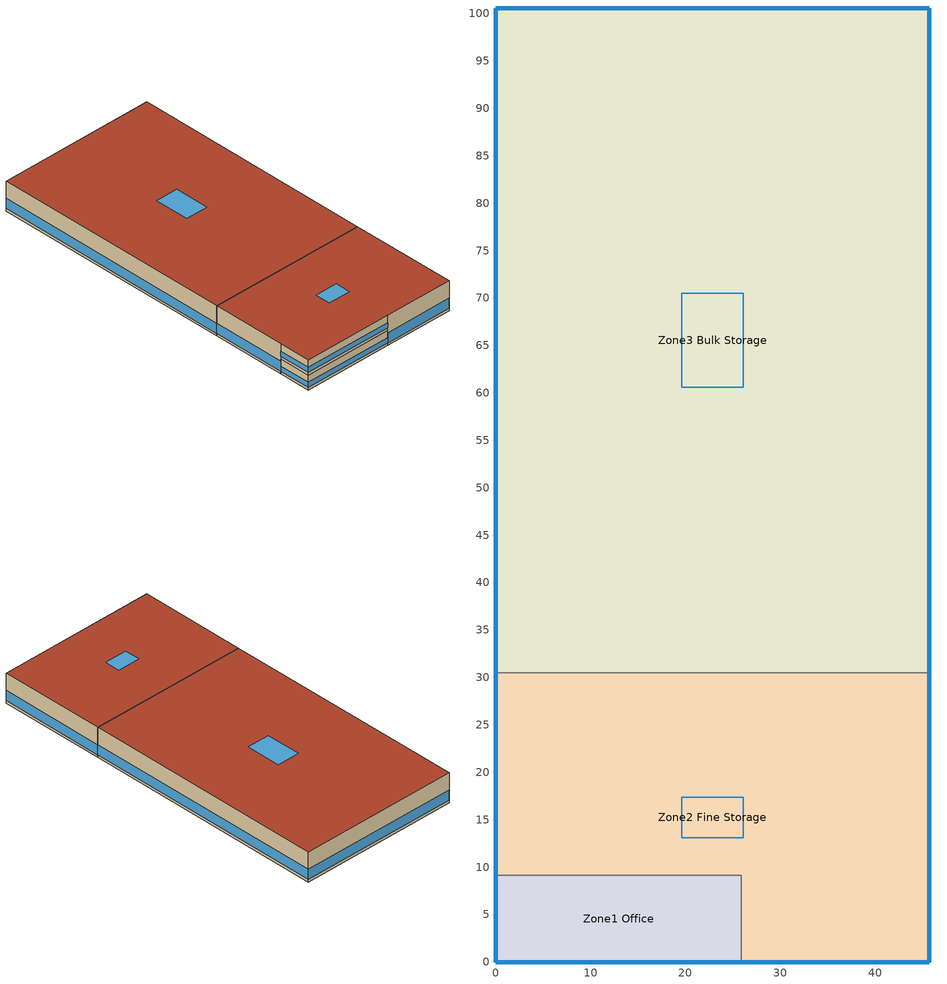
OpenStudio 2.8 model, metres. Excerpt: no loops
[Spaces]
Zone3 Bulk Storage
 floor ground: 45.72,100.58 45.72,30.48 0,30.48 0,100.58 z0
 wall outside: 45.72,30.48 45.72,100.58 0,100.58 0,30.48 z0:8.53
 wall to Zone2 Fine Storage: 45.72,30.48 0,30.48 z0:8.53
 window (BTAP-Ext-FixedWindow:U=0.190 SHGC=0.600): 0,100.55 0,30.5 / 45.69,100.58 0.03,100.58 / 45.72,30.5 45.72,100.55 z0.76:3.61
 roof outside: 45.72,30.48 45.72,100.58 0,100.58 0,30.48 z8.53
 skylight (BTAP-Ext-Skylights:U=0.190 SHGC=0.600): 26.09,60.57 26.09,70.49 19.63,70.49 19.63,60.57 z8.53
Zone2 Fine Storage
 floor to Zone1 Office: 0,0 0,9.14 25.91,9.14 25.91,0 z4.27
 floor ground: 45.72,30.48 45.72,0 25.91,0 25.91,9.14 0,9.14 0,30.48 z0
 wall outside: 0,30.48 0,9.14 / 25.91,0 45.72,0 45.72,30.48 z0:8.53; 0,9.14 0,0 25.91,0 z4.27:8.53
 wall to Zone1 Office: 0,9.14 25.91,9.14 25.91,0 z0:4.27
 window (BTAP-Ext-FixedWindow:U=0.190 SHGC=0.600): 25.93,0 45.69,0 / 0,30.45 0,9.17 / 45.72,0.03 45.72,30.45 z0.76:3.61; 0.03,0 25.88,0 z5.03:6.45; 0,9.12 0,0.03 z5.03:6.46
 roof outside: 45.72,0 45.72,30.48 0,30.48 0,0 z8.53
 skylight (BTAP-Ext-Skylights:U=0.190 SHGC=0.600): 26.09,13.08 26.09,17.39 19.63,17.39 19.63,13.08 z8.53
Zone1 Office
 floor ground: 25.91,9.14 25.91,0 0,0 0,9.14 z0
 wall outside: 0,9.14 0,0 25.91,0 z0:4.27
 window (BTAP-Ext-FixedWindow:U=0.190 SHGC=0.600): 0.03,0 25.88,0 / 0,9.12 0,0.03 z0.76:2.19
[ClimateZones]
Climate Zone Institution Name 1=ASHRAE; Climate Zone Document Name 1=ANSI/ASHRAE Standard 169; Climate Zone Document Year 1=2006; Climate Zone Institution Name 2=CEC; Climate Zone Document Name 2=California Climate Zone Descriptions; Climate Zone Document Year 2=1995
[Building]
Warehouse: Default Construction Set=BTAP-Mass at hdd = 5000.0; Standards Number of Stories=1; Standards Number of Above Ground Stories=1; Standards Template=NECB2017; Standards Building Type=Warehouse
[Site]
Calgary Intl AP_AB_CAN: Latitude {deg}=51.114; Longitude {deg}=-114.02; Time Zone {hr}=-7; Elevation {m}=1084.1
[Site:WaterMainsTemperature]
Calculation Method=Correlation; Annual Average Outdoor Air Temperature {C}=5; Maximum Difference In Monthly Average Outdoor Air Temperatures {deltaC}=23.3
[Site:GroundTemperature:BuildingSurface]
19.527, 19.502, 19.536, 19.598, 20.002, 21.64, 22.225, 22.375, 21.449, 20.121, 19.802, 19.633
[SizingPeriod:DesignDay] Barometric Pressure {Pa}=88961; Sky Clearness=0; Rain Indicator=0; Snow Indicator=0; Day of Month=21; Daylight Saving Time Indicator=0; Humidity Indicating Type=Wetbulb; Dry-Bulb Temperature Range Modifier Type=DefaultMultipliers
Name | Maximum Dry-Bulb Temperature {C} | Daily Dry-Bulb Temperature Range {deltaC} | Humidity Indicating Conditions at Maximum Dry-Bulb | Wind Speed {m/s} | Wind Direction {deg} | Month | Day Type | Solar Model Indicator | ASHRAE Taub | ASHRAE Taud
Calgary Intl AP Ann Clg .4% Condns WB=>MDB | 25.3 | 12.1 | 17.8 | 4.5 | 160 | 7 | SummerDesignDay | ASHRAETau | 0.339 | 2.421
Calgary Intl AP Ann Htg 99.6% Condns DB | -28.5 | 0 | -28.5 | 2.9 | 200 | 1 | WinterDesignDay | ASHRAEClearSky
Calgary Intl AP Ann Clg .4% Condns DB=>MWB | 28.5 | 12.1 | 16.1 | 4.5 | 160 | 7 | SummerDesignDay | ASHRAETau | 0.339 | 2.421
[Material:NoMass] Roughness=Smooth; Thermal Absorptance=0.9; Solar Absorptance=0.7
Name | Thermal Resistance {m2-K/W} | Visible Absorptance
Typical Carpet Pad; Typical Carpet Pad 1 | 0.21648 | 0.8
Typical Insulation 1 | 5.91238 | 0.7
Typical Insulation 2 | 4.49096 | 0.7
Typical Insulation 3 | 7.24636 | 0.7
Typical Carpet Pad 2 | 1.25503 | 0.8
Typical Carpet Pad 3; Typical Carpet Pad 4 | 3.45515 | 0.8
Typical Insulation 4 | 0.526298 | 0.7
Typical Insulation 5 | 0.526316 | 0.7
[Material]
Name | Roughness | Thickness {m} | Conductivity {W/m-K} | Density {kg/m3} | Specific Heat {J/kg-K} | Thermal Absorptance | Solar Absorptance | Visible Absorptance
G05 25mm wood | MediumSmooth | 0.0254 | 0.15 | 608 | 1630 | 0.9 | 0.5 | 0.5
100mm Normalweight concrete floor 1 | MediumSmooth | 0.1016 | 2.31 | 2322 | 832
G01 13mm gypsum board 1 | Smooth | 0.0127 | 0.16 | 800 | 1090 | 0.9 | 0.7 | 0.5
4 in. Normalweight Concrete Floor 1 | MediumRough | 0.1016 | 2.31 | 2322 | 832 | 0.9 | 0.7 | 0.7
1IN Stucco 1 | Smooth | 0.0253 | 0.6918 | 1858 | 837 | 0.9 | 0.7 | 0.92
8IN CONCRETE HW RefBldg 1 | Rough | 0.2032 | 1.311 | 2240 | 836.8 | 0.9 | 0.7 | 0.7
1/2IN Gypsum 1 | Smooth | 0.0127 | 0.16 | 784.9 | 830 | 0.9 | 0.4 | 0.4
Metal Roof Surface 1; F08 Metal surface 1 | Smooth | 0.0008 | 45.28 | 7824 | 500 | 0.9 | 0.7 | 0.7
6 in. Normalweight Concrete Floor 1; 6 in. Normalweight Concrete Floor 2; 6 in. Normalweight Concrete Floor 3 | MediumRough | 0.1524 | 2.31 | 2322 | 832 | 0.9 | 0.7 | 0.7
[Construction]
BTAP-Int-Partition; BTAP-Int-Door: G05 25mm wood
BTAP-Int-Floor: 100mm Normalweight concrete floor 1, Typical Carpet Pad
BTAP-Int-Wall: G01 13mm gypsum board 1, G01 13mm gypsum board 1
BTAP-Int-Ceiling: Typical Carpet Pad, 100mm Normalweight concrete floor 1
BTAP-Int-Window: SimpleGlazing
BTAP-Ext-Floor-Mass:U-0.162: Typical Insulation 1, 4 in. Normalweight Concrete Floor 1, Typical Carpet Pad 1
BTAP-Ext-Wall-Mass:U-0.21: 1IN Stucco 1, 8IN CONCRETE HW RefBldg 1, Typical Insulation 2, 1/2IN Gypsum 1
BTAP-Ext-Roof-Metal:U-0.138: Metal Roof Surface 1, Typical Insulation 3
BTAP-Grnd-Floor-Mass:U-0.757: 6 in. Normalweight Concrete Floor 1, Typical Carpet Pad 2
BTAP-Grnd-Wall-Mass:U-0.284: 6 in. Normalweight Concrete Floor 2, Typical Carpet Pad 3
BTAP-Grnd-Roof-Mass:U-0.284: 6 in. Normalweight Concrete Floor 3, Typical Carpet Pad 4
BTAP-Ext-FixedWindow:U=0.190 SHGC=0.600; BTAP-Ext-GlassDoors:U=0.190 SHGC=0.600; BTAP-Ext-Skylights:U=0.190 SHGC=0.600; BTAP-Ext-DaylightDomes:U=0.190 SHGC=0.600; BTAP-Ext-DaylightDiffuser:U=0.190 SHGC=0.600: SimpleGlazing:U=0.190 SHGC=0.600
BTAP-Ext-Door:U-1.9000000000000001: F08 Metal surface 1, Typical Insulation 4
BTAP-Ext-OverHeadDoor:U-1.9000000000000001: Typical Insulation 5
[DefaultConstructionSet]
BTAP-Mass at hdd = 5000.0: Default Exterior Surface Constructions=BTAP-Mass at hdd = 5000.0; Default Interior Surface Constructions=Default Surface Constructions 2; Default Ground Contact Surface Constructions=BTAP-Mass at hdd = 5000.0 1; Default Exterior SubSurface Constructions=BTAP-Mass at hdd = 5000.0; Default Interior SubSurface Constructions=Default Sub Surface Constructions 2; Interior Partition Construction=BTAP-Int-Partition
[DefaultSurfaceConstructions]
Name | Floor Construction | Wall Construction | Roof Ceiling Construction
Default Surface Constructions 2 | BTAP-Int-Floor | BTAP-Int-Wall | BTAP-Int-Ceiling
BTAP-Mass at hdd = 5000.0 | BTAP-Ext-Floor-Mass:U-0.162 | BTAP-Ext-Wall-Mass:U-0.21 | BTAP-Ext-Roof-Metal:U-0.138
BTAP-Mass at hdd = 5000.0 1 | BTAP-Grnd-Floor-Mass:U-0.757 | BTAP-Grnd-Wall-Mass:U-0.284 | BTAP-Grnd-Roof-Mass:U-0.284
[DefaultSubSurfaceConstructions]
Name | Fixed Window Construction | Operable Window Construction | Door Construction | Glass Door Construction | Overhead Door Construction | Skylight Construction | Tubular Daylight Dome Construction | Tubular Daylight Diffuser Construction
Default Sub Surface Constructions 2 | BTAP-Int-Window | BTAP-Int-Window | BTAP-Int-Door
BTAP-Mass at hdd = 5000.0 | BTAP-Ext-FixedWindow:U=0.190 SHGC=0.600 | BTAP-Ext-FixedWindow:U=0.190 SHGC=0.600 | BTAP-Ext-Door:U-1.9000000000000001 | BTAP-Ext-GlassDoors:U=0.190 SHGC=0.600 | BTAP-Ext-OverHeadDoor:U-1.9000000000000001 | BTAP-Ext-Skylights:U=0.190 SHGC=0.600 | BTAP-Ext-DaylightDomes:U=0.190 SHGC=0.600 | BTAP-Ext-DaylightDiffuser:U=0.190 SHGC=0.600
[WindowMaterial:SimpleGlazingSystem] Solar Heat Gain Coefficient=0.6; Visible Transmittance=0.21
Name | U-Factor {W/m2-K}
SimpleGlazing | 2.2
SimpleGlazing:U=0.190 SHGC=0.600 | 1.9
[Space] Building Story=Building Story 1; Part of Total Floor Area=Yes
Name | Space Type | Thermal Zone
Zone3 Bulk Storage | Space Function Warehouse storage area medium to bulky palletized items | ALL_ST=Warehouse storage area medium to bulky palletized items_FL=Building Story 1_SCH=A
Zone2 Fine Storage | Space Function Warehouse storage area small hand-carried items(4) | ALL_ST=Warehouse storage area small hand-carried items(4)_FL=Building Story 1_SCH=A
Zone1 Office | Space Function Office enclosed <= 25 m2 | ALL_ST=Office enclosed <= 25 m2_FL=Building Story 1_SCH=A
[BuildingStory]
Building Story 1: Nominal Z Coordinate {m}=0
[SpaceType] Standards Building Type=Space Function
Name | Default Schedule Set | Design Specification Outdoor Air Object | Standards Space Type
Space Function Warehouse storage area medium to bulky palletized items | Space Function Warehouse storage area medium to bulky palletized items Schedule Set | Space Function Warehouse storage area medium to bulky palletized items Ventilation | Warehouse storage area medium to bulky palletized items
Space Function Warehouse storage area small hand-carried items(4) | Space Function Warehouse storage area small hand-carried items(4) Schedule Set | Space Function Warehouse storage area small hand-carried items(4) Ventilation | Warehouse storage area small hand-carried items(4)
Space Function Office enclosed <= 25 m2 | Space Function Office enclosed <= 25 m2 Schedule Set | Space Function Office enclosed <= 25 m2 Ventilation | Office enclosed <= 25 m2
[People:Definition] Number of People Calculation Method=People/Area; Fraction Radiant=0.3
Name | People per Space Floor Area {person/m2}
Space Function Office enclosed <= 25 m2 People Definition | 0.0500182
Space Function Warehouse storage area medium to bulky palletized items People Definition | 0.0100036
Space Function Warehouse storage area small hand-carried items(4) People Definition | 0.0200073
[People] Work Efficiency Schedule=Work Efficiency Schedule; Clothing Insulation Schedule=Clothing Schedule; Air Velocity Schedule=Air Velocity Schedule; Multiplier=1
Name | People Definition | Space or SpaceType
Space Function Office enclosed <= 25 m2 People | Space Function Office enclosed <= 25 m2 People Definition | Space Function Office enclosed <= 25 m2
Space Function Warehouse storage area medium to bulky palletized items People | Space Function Warehouse storage area medium to bulky palletized items People Definition | Space Function Warehouse storage area medium to bulky palletized items
Space Function Warehouse storage area small hand-carried items(4) People | Space Function Warehouse storage area small hand-carried items(4) People Definition | Space Function Warehouse storage area small hand-carried items(4)
[Lights:Definition] Design Level Calculation Method=Watts/Area; Fraction Radiant=0.5; Fraction Visible=0.2
Name | Watts per Space Floor Area {W/m2}
Space Function Office enclosed <= 25 m2 Lights Definition | 9.99992
Space Function Warehouse storage area medium to bulky palletized items Lights Definition | 3.79997
Space Function Warehouse storage area small hand-carried items(4) Lights Definition | 7.39994
[Lights] Fraction Replaceable=1
Name | Lights Definition | Space or SpaceType
Space Function Office enclosed <= 25 m2 Lights | Space Function Office enclosed <= 25 m2 Lights Definition | Space Function Office enclosed <= 25 m2
Space Function Warehouse storage area medium to bulky palletized items Lights | Space Function Warehouse storage area medium to bulky palletized items Lights Definition | Space Function Warehouse storage area medium to bulky palletized items
Space Function Warehouse storage area small hand-carried items(4) Lights | Space Function Warehouse storage area small hand-carried items(4) Lights Definition | Space Function Warehouse storage area small hand-carried items(4)
[ElectricEquipment:Definition] Design Level Calculation Method=Watts/Area; Fraction Radiant=0.5
Name | Watts per Space Floor Area {W/m2}
Space Function Office enclosed <= 25 m2 Elec Equip Definition | 7.50273
Space Function Warehouse storage area medium to bulky palletized items Elec Equip Definition; Space Function Warehouse storage area small hand-carried items(4) Elec Equip Definition | 1.00036
[ElectricEquipment]
Name | Electric Equipment Definition | Space or SpaceType
Space Function Office enclosed <= 25 m2 Elec Equip | Space Function Office enclosed <= 25 m2 Elec Equip Definition | Space Function Office enclosed <= 25 m2
Space Function Warehouse storage area medium to bulky palletized items Elec Equip | Space Function Warehouse storage area medium to bulky palletized items Elec Equip Definition | Space Function Warehouse storage area medium to bulky palletized items
Space Function Warehouse storage area small hand-carried items(4) Elec Equip | Space Function Warehouse storage area small hand-carried items(4) Elec Equip Definition | Space Function Warehouse storage area small hand-carried items(4)
[DesignSpecification:OutdoorAir] Outdoor Air Method=Sum; Outdoor Air Flow per Person {m3/s-person}=0; Outdoor Air Flow Rate {m3/s}=0; Outdoor Air Flow Air Changes per Hour {1/hr}=0
Name | Outdoor Air Flow per Floor Area {m3/s-m2}
Space Function Office enclosed <= 25 m2 Ventilation | 0.00042164
Space Function Warehouse storage area medium to bulky palletized items Ventilation; Space Function Warehouse storage area small hand-carried items(4) Ventilation | 0.0003048
[DefaultScheduleSet] Number of People Schedule=NECB-A-Occupancy; People Activity Level Schedule=NECB-Activity; Electric Equipment Schedule=NECB-A-Electric-Equipment; Infiltration Schedule=Always On
Name | Lighting Schedule
Space Function Office enclosed <= 25 m2 Schedule Set | NECB-A-Occupancy-NECB-A-Lighting-0.3-0.1-0.67-Light Ruleset
Space Function Warehouse storage area medium to bulky palletized items Schedule Set; Space Function Warehouse storage area small hand-carried items(4) Schedule Set | NECB-A-Lighting
[ThermostatSetpoint:DualSetpoint] Heating Setpoint Temperature Schedule=NECB-A-Thermostat Setpoint-Heating; Cooling Setpoint Temperature Schedule=NECB-A-Thermostat Setpoint-Cooling
Space Function Office enclosed <= 25 m2 Thermostat 3; Space Function Warehouse storage area small hand-carried items(4) Thermostat 3; Space Function Warehouse storage area medium to bulky palletized items Thermostat 3
[SpaceInfiltration:DesignFlowRate] Schedule=Always On Discrete; Design Flow Rate Calculation Method=Flow/ExteriorArea; Flow per Exterior Surface Area {m3/s-m2}=0.00025; Constant Term Coefficient=0; Temperature Term Coefficient=0; Velocity Term Coefficient=0.224; Velocity Squared Term Coefficient=0
Name | Space or SpaceType
Zone1 Office Infiltration | Zone1 Office
Zone2 Fine Storage Infiltration | Zone2 Fine Storage
Zone3 Bulk Storage Infiltration | Zone3 Bulk Storage
[ThermalZone] Use Ideal Air Loads=No
Name | Thermostat
ALL_ST=Office enclosed <= 25 m2_FL=Building Story 1_SCH=A | Space Function Office enclosed <= 25 m2 Thermostat 3
ALL_ST=Warehouse storage area small hand-carried items(4)_FL=Building Story 1_SCH=A | Space Function Warehouse storage area small hand-carried items(4) Thermostat 3
ALL_ST=Warehouse storage area medium to bulky palletized items_FL=Building Story 1_SCH=A | Space Function Warehouse storage area medium to bulky palletized items Thermostat 3
[HeatExchanger:AirToAir:SensibleAndLatent] Availability Schedule=Always On Discrete; Nominal Supply Air Flow Rate {m3/s}=autosize; Sensible Effectiveness at 100% Heating Air Flow=0.5; Latent Effectiveness at 100% Heating Air Flow=0.5; Sensible Effectiveness at 75% Heating Air Flow=0.5; Latent Effectiveness at 75% Heating Air Flow=0.5; Sensible Effectiveness at 100% Cooling Air Flow=0.5; Latent Effectiveness at 100% Cooling Air Flow=0.5; Sensible Effectiveness at 75% Cooling Air Flow=0.5; Latent Effectiveness at 75% Cooling Air Flow=0.5; Supply Air Outlet Temperature Control=Yes; Heat Exchanger Type=Rotary; Frost Control Type=ExhaustOnly; Threshold Temperature {C}=-23.3; Initial Defrost Time Fraction=0.167; Rate of Defrost Time Fraction Increase {1/K}=1.44; Economizer Lockout=Yes
Name | Nominal Electric Power {W}
Sys_3_PSZ ALL_ST=Office enclosed <= 25 m2_FL=Building Story 1_SCH=A ERV | 121.662
Sys_4_PSZ_ALL_ST=Warehouse storage area medium to bulky palletized items_FL=Building Story 1_SCH=A ERV | 750.88
Sys_4_PSZ_ALL_ST=Warehouse storage area small hand-carried items(4)_FL=Building Story 1_SCH=A ERV | 354.73
[SetpointManager:OutdoorAirPretreat] Minimum Setpoint Temperature {C}=-99; Maximum Setpoint Temperature {C}=99; Minimum Setpoint Humidity Ratio {kgWater/kgDryAir}=1e-05; Maximum Setpoint Humidity Ratio {kgWater/kgDryAir}=1
Setpoint Manager Outdoor Air Pretreat 1; Setpoint Manager Outdoor Air Pretreat 2; Setpoint Manager Outdoor Air Pretreat 3
[AvailabilityManager:NightCycle] Control Type=CycleOnAny; Thermostat Tolerance {deltaC}=1; Cycling Run Time {s}=3600
Availability Manager Night Cycle 1; Availability Manager Night Cycle 2; Availability Manager Night Cycle 3
[EnergyManagementSystem:Sensor] Output Variable or Output Meter Index Key=Environment; Output Variable or Output Meter=Site Outdoor Air Drybulb Temperature
OAT; OAT_1
[EnergyManagementSystem:Actuator] Actuated Component Type=Schedule:Year; Actuated Component Control Type=Schedule Value
Name | Actuated Component
Sys4PSZALLSTWarehousestorageareamediumtobulkypalletizeditemsFLBuildingStory1SCHAHtgSch0; Sys4PSZALLSTWarehousestorageareasmallhandcarrieditems4FLBuildingStory1SCHAHtgSch0 | NECB-A-Thermostat Setpoint-Heating
Sys4PSZALLSTWarehousestorageareamediumtobulkypalletizeditemsFLBuildingStory1SCHAClgSch0; Sys4PSZALLSTWarehousestorageareasmallhandcarrieditems4FLBuildingStory1SCHAClgSch0 | NECB-A-Thermostat Setpoint-Cooling
[EnergyManagementSystem:Program]
Sys4PSZALLSTWarehousestorageareamediumtobulkypalletizeditemsFLBuildingStory1SCHAOptimumStartProg0: IF DaylightSavings==0 && DayOfWeek>1 && Hour==5 && OAT<23.9 && OAT>1.7; SET Sys4PSZALLSTWarehousestorageareamediumtobulkypalletizeditemsFLBuildingStory1SCHAClgSch0 = 29.4; SET Sys4PSZALLSTWarehousestorageareamediumtobulkypalletizeditemsFLBuildingStory1SCHAHtgSch0 = 15.6; ELSEIF DaylightSavings==0 && DayOfWeek==1 && Hour==7 && OAT<23.9 && OAT>1.7; SET Sys4PSZALLSTWarehousestorageareamediumtobulkypalletizeditemsFLBuildingStory1SCHAClgSch0 = 29.4; SET Sys4PSZALLSTWarehousestorageareamediumtobulkypalletizeditemsFLBuildingStory1SCHAHtgSch0 = 15.6; ELSEIF DaylightSavings==1 && DayOfWeek>1 && Hour==4 && OAT<23.9 && OAT>1.7; SET Sys4PSZALLSTWarehousestorageareamediumtobulkypalletizeditemsFLBuildingStory1SCHAClgSch0 = 29.4; SET Sys4PSZALLSTWarehousestorageareamediumtobulkypalletizeditemsFLBuildingStory1SCHAHtgSch0 = 15.6; ELSEIF DaylightSavings==1 && DayOfWeek==1 && Hour==6 && OAT<23.9 && OAT>1.7; SET Sys4PSZALLSTWarehousestorageareamediumtobulkypalletizeditemsFLBuildingStory1SCHAClgSch0 = 29.4; SET Sys4PSZALLSTWarehousestorageareamediumtobulkypalletizeditemsFLBuildingStory1SCHAHtgSch0 = 15.6; ELSE; SET Sys4PSZALLSTWarehousestorageareamediumtobulkypalletizeditemsFLBuildingStory1SCHAClgSch0 = NULL; SET Sys4PSZALLSTWarehousestorageareamediumtobulkypalletizeditemsFLBuildingStory1SCHAHtgSch0 = NULL; ENDIF
Sys4PSZALLSTWarehousestorageareasmallhandcarrieditems4FLBuildingStory1SCHAOptimumStartProg0: IF DaylightSavings==0 && DayOfWeek>1 && Hour==5 && OAT_1<23.9 && OAT_1>1.7; SET Sys4PSZALLSTWarehousestorageareasmallhandcarrieditems4FLBuildingStory1SCHAClgSch0 = 29.4; SET Sys4PSZALLSTWarehousestorageareasmallhandcarrieditems4FLBuildingStory1SCHAHtgSch0 = 15.6; ELSEIF DaylightSavings==0 && DayOfWeek==1 && Hour==7 && OAT_1<23.9 && OAT_1>1.7; SET Sys4PSZALLSTWarehousestorageareasmallhandcarrieditems4FLBuildingStory1SCHAClgSch0 = 29.4; SET Sys4PSZALLSTWarehousestorageareasmallhandcarrieditems4FLBuildingStory1SCHAHtgSch0 = 15.6; ELSEIF DaylightSavings==1 && DayOfWeek>1 && Hour==4 && OAT_1<23.9 && OAT_1>1.7; SET Sys4PSZALLSTWarehousestorageareasmallhandcarrieditems4FLBuildingStory1SCHAClgSch0 = 29.4; SET Sys4PSZALLSTWarehousestorageareasmallhandcarrieditems4FLBuildingStory1SCHAHtgSch0 = 15.6; ELSEIF DaylightSavings==1 && DayOfWeek==1 && Hour==6 && OAT_1<23.9 && OAT_1>1.7; SET Sys4PSZALLSTWarehousestorageareasmallhandcarrieditems4FLBuildingStory1SCHAClgSch0 = 29.4; SET Sys4PSZALLSTWarehousestorageareasmallhandcarrieditems4FLBuildingStory1SCHAHtgSch0 = 15.6; ELSE; SET Sys4PSZALLSTWarehousestorageareasmallhandcarrieditems4FLBuildingStory1SCHAClgSch0 = NULL; SET Sys4PSZALLSTWarehousestorageareasmallhandcarrieditems4FLBuildingStory1SCHAHtgSch0 = NULL; ENDIF
[EnergyManagementSystem:ProgramCallingManager]
Sys4PSZALLSTWarehousestorageareamediumtobulkypalletizeditemsFLBuildingStory1SCHAOptimumStartCallingManager0: BeginTimestepBeforePredictor; Sys4PSZALLSTWarehousestorageareamediumtobulkypalletizeditemsFLBuildingStory1SCHAOptimumStartProg0
Sys4PSZALLSTWarehousestorageareasmallhandcarrieditems4FLBuildingStory1SCHAOptimumStartCallingManager0: BeginTimestepBeforePredictor; Sys4PSZALLSTWarehousestorageareasmallhandcarrieditems4FLBuildingStory1SCHAOptimumStartProg0
[Schedule:Ruleset]
Clothing Schedule: Default Day Schedule=Clothing Schedule Default Winter Clothes
Air Velocity Schedule: Default Day Schedule=Air Velocity Schedule Default
Work Efficiency Schedule: Default Day Schedule=Work Efficiency Schedule Default
NECB-A-Occupancy: Default Day Schedule=NECB-A-Occupancy Default
NECB-Activity: Default Day Schedule=NECB-Activity Default; Summer Design Day Schedule=NECB-Activity Summer Design Day; Winter Design Day Schedule=NECB-Activity Winter Design Day
NECB-A-Occupancy-NECB-A-Lighting-0.3-0.1-0.67-Light Ruleset: Default Day Schedule=NECB-A-Occupancy-NECB-A-Lighting-0.3-0.1-0.67-Light Default
NECB-A-Electric-Equipment: Default Day Schedule=NECB-A-Electric-Equipment Default
Always On: Default Day Schedule=Always On Default
NECB-A-Thermostat Setpoint-Heating: Default Day Schedule=NECB-A-Thermostat Setpoint-Heating Default
NECB-A-Thermostat Setpoint-Cooling: Default Day Schedule=NECB-A-Thermostat Setpoint-Cooling Default
NECB-A-Lighting: Default Day Schedule=NECB-A-Lighting Default
[Schedule:Day]
Clothing Schedule Default Winter Clothes; Always On Default: 24, 0, 1
Clothing Schedule Summer Clothes: 24, 0, 0.5
Air Velocity Schedule Default; NECB-A-Electric-Equipment Sat Day; NECB-A-Electric-Equipment Sun|Hol Day: 24, 0, 0.2
Work Efficiency Schedule Default; NECB-A-Occupancy Sat Day; NECB-A-Occupancy Sun|Hol Day: 24, 0, 0
NECB-A-Occupancy Default; NECB-A-Occupancy Default|Wkdy Day: 7, 0, 0, 8, 0, 0.1, 9, 0, 0.7, 12, 0, 0.9, 14, 0, 0.5, 17, 0, 0.9, 18, 0, 0.7, 19, 0, 0.3, 23, 0, 0.1, 24, 0, 0
NECB-Activity Default; NECB-Activity Winter Design Day; NECB-Activity Summer Design Day: 24, 0, 130
NECB-A-Occupancy-NECB-A-Lighting-0.3-0.1-0.67-Light Default; NECB-A-Occupancy-NECB-A-Lighting-0.3-0.1-0.67-Default|Wkdy-Light Day: 7, 0, 0.03495, 8, 0, 0.2097, 9, 0, 0.8, 17, 0, 0.9, 18, 0, 0.8, 19, 0, 0.5, 21, 0, 0.2097, 23, 0, 0.0699, 24, 0, 0.03495
NECB-A-Occupancy-NECB-A-Lighting-0.3-0.1-0.67-Sat-Light Day; NECB-A-Occupancy-NECB-A-Lighting-0.3-0.1-0.67-Sun|Hol-Light Day: 24, 0, 0.03495
NECB-A-Electric-Equipment Default; NECB-A-Electric-Equipment Default|Wkdy Day: 7, 0, 0.2, 8, 0, 0.3, 9, 0, 0.8, 18, 0, 0.9, 19, 0, 0.5, 21, 0, 0.3, 24, 0, 0.2
NECB-A-Thermostat Setpoint-Heating Default; NECB-A-Thermostat Setpoint-Heating Default|Wkdy Day: 6, 0, 18, 7, 0, 20, 21, 0, 22, 24, 0, 18
NECB-A-Thermostat Setpoint-Heating Sat Day; NECB-A-Thermostat Setpoint-Heating Sun|Hol Day: 24, 0, 18
NECB-A-Thermostat Setpoint-Cooling Default; NECB-A-Thermostat Setpoint-Cooling Default|Wkdy Day: 6, 0, 35, 21, 0, 24, 24, 0, 35
NECB-A-Thermostat Setpoint-Cooling Sat Day; NECB-A-Thermostat Setpoint-Cooling Sun|Hol Day: 24, 0, 35
NECB-A-Lighting Default; NECB-A-Lighting Default|Wkdy Day: 7, 0, 0.05, 8, 0, 0.3, 9, 0, 0.8, 17, 0, 0.9, 18, 0, 0.8, 19, 0, 0.5, 21, 0, 0.3, 23, 0, 0.1, 24, 0, 0.05
NECB-A-Lighting Sat Day; NECB-A-Lighting Sun|Hol Day: 24, 0, 0.05
[Schedule:Rule] Date Specification Type=DateRange; Start Day=1
Name | Schedule Ruleset | Rule Order | Day Schedule | Start Month | End Month | End Day | Apply Monday | Apply Tuesday | Apply Wednesday | Apply Thursday | Apply Friday | Apply Saturday | Apply Sunday
Schedule Rule 1 | Clothing Schedule | 0 | Clothing Schedule Summer Clothes | 5 | 9 | 30
Schedule Rule 2 | NECB-A-Occupancy | 2 | NECB-A-Occupancy Default|Wkdy Day | 1 | 12 | 31 | Yes | Yes | Yes | Yes | Yes
Schedule Rule 3 | NECB-A-Occupancy | 1 | NECB-A-Occupancy Sat Day | 1 | 12 | 31 |  |  |  |  |  | Yes
Schedule Rule 4 | NECB-A-Occupancy | 0 | NECB-A-Occupancy Sun|Hol Day | 1 | 12 | 31 |  |  |  |  |  |  | Yes
Schedule Rule 5 | NECB-A-Occupancy-NECB-A-Lighting-0.3-0.1-0.67-Light Ruleset | 2 | NECB-A-Occupancy-NECB-A-Lighting-0.3-0.1-0.67-Default|Wkdy-Light Day | 1 | 12 | 31 | Yes | Yes | Yes | Yes | Yes
Schedule Rule 6 | NECB-A-Occupancy-NECB-A-Lighting-0.3-0.1-0.67-Light Ruleset | 1 | NECB-A-Occupancy-NECB-A-Lighting-0.3-0.1-0.67-Sat-Light Day | 1 | 12 | 31 |  |  |  |  |  | Yes
Schedule Rule 7 | NECB-A-Occupancy-NECB-A-Lighting-0.3-0.1-0.67-Light Ruleset | 0 | NECB-A-Occupancy-NECB-A-Lighting-0.3-0.1-0.67-Sun|Hol-Light Day | 1 | 12 | 31 |  |  |  |  |  |  | Yes
Schedule Rule 8 | NECB-A-Electric-Equipment | 2 | NECB-A-Electric-Equipment Default|Wkdy Day | 1 | 12 | 31 | Yes | Yes | Yes | Yes | Yes
Schedule Rule 9 | NECB-A-Electric-Equipment | 1 | NECB-A-Electric-Equipment Sat Day | 1 | 12 | 31 |  |  |  |  |  | Yes
Schedule Rule 10 | NECB-A-Electric-Equipment | 0 | NECB-A-Electric-Equipment Sun|Hol Day | 1 | 12 | 31 |  |  |  |  |  |  | Yes
Schedule Rule 11 | NECB-A-Thermostat Setpoint-Heating | 2 | NECB-A-Thermostat Setpoint-Heating Default|Wkdy Day | 1 | 12 | 31 | Yes | Yes | Yes | Yes | Yes
Schedule Rule 12 | NECB-A-Thermostat Setpoint-Heating | 1 | NECB-A-Thermostat Setpoint-Heating Sat Day | 1 | 12 | 31 |  |  |  |  |  | Yes
Schedule Rule 13 | NECB-A-Thermostat Setpoint-Heating | 0 | NECB-A-Thermostat Setpoint-Heating Sun|Hol Day | 1 | 12 | 31 |  |  |  |  |  |  | Yes
Schedule Rule 14 | NECB-A-Thermostat Setpoint-Cooling | 2 | NECB-A-Thermostat Setpoint-Cooling Default|Wkdy Day | 1 | 12 | 31 | Yes | Yes | Yes | Yes | Yes
Schedule Rule 15 | NECB-A-Thermostat Setpoint-Cooling | 1 | NECB-A-Thermostat Setpoint-Cooling Sat Day | 1 | 12 | 31 |  |  |  |  |  | Yes
Schedule Rule 16 | NECB-A-Thermostat Setpoint-Cooling | 0 | NECB-A-Thermostat Setpoint-Cooling Sun|Hol Day | 1 | 12 | 31 |  |  |  |  |  |  | Yes
Schedule Rule 17 | NECB-A-Lighting | 2 | NECB-A-Lighting Default|Wkdy Day | 1 | 12 | 31 | Yes | Yes | Yes | Yes | Yes
Schedule Rule 18 | NECB-A-Lighting | 1 | NECB-A-Lighting Sat Day | 1 | 12 | 31 |  |  |  |  |  | Yes
Schedule Rule 19 | NECB-A-Lighting | 0 | NECB-A-Lighting Sun|Hol Day | 1 | 12 | 31 |  |  |  |  |  |  | Yes
[Schedule:Constant]
Always On Discrete: Value=1
